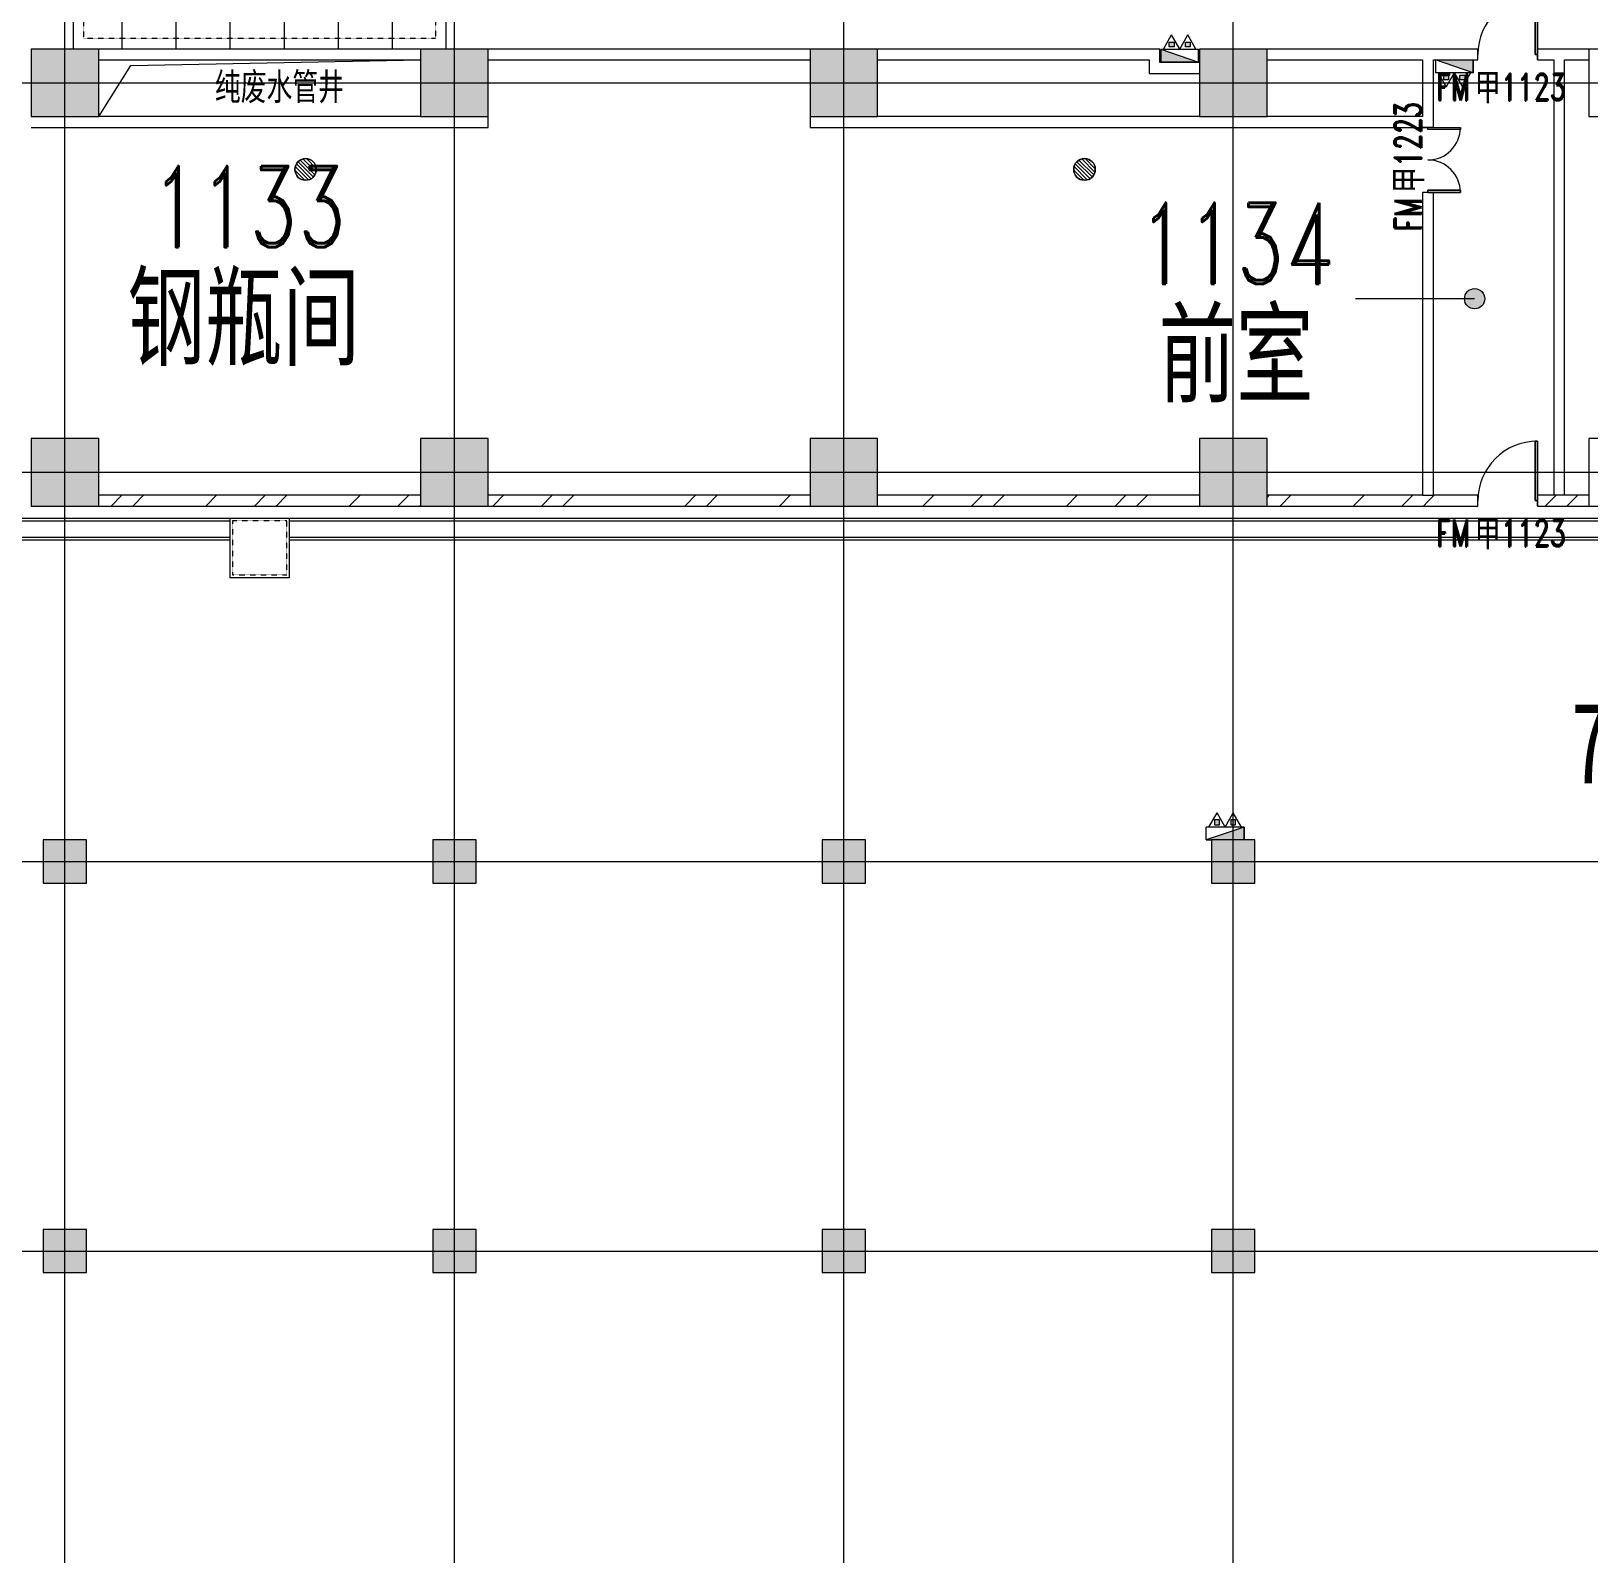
# Model space of a CAD drawing. Header units: millimetres. Extents: x -76632 to 443185, y -33181 to 192400.
# Drawn here: x 150575 to 179375, y 88000 to 116156 of the extents above; entities that cross this region are included whole.
import ezdxf

# ---------------------------------------------------------------- set-up
doc = ezdxf.new("R2010")
doc.units = ezdxf.units.MM
doc.linetypes.add('划线', pattern=[6.36, 3.18, -3.18])
doc.linetypes.add('轴网线', pattern=[22.04, 18.38, -1.83, 0, -1.83])
doc.layers.get('0').update_dxf_attribs({"color": 8})
doc.layers.get('Defpoints').update_dxf_attribs({"color": 8})
for name, color, linetype, lineweight in [('A-ANNO-DIMS', 8, 'Continuous', 9), ('A-AREA-IDEN', 8, 'Continuous', 9), ('A-DETL-GENF', 8, 'Continuous', 18), ('A-DOOR', 8, 'Continuous', 5), ('A-DOOR-IDEN', 8, 'Continuous', 9), ('A-DOOR-OPNG', 8, 'Continuous', 5), ('A-GENM', 8, 'Continuous', 5), ('A-WALL', 8, 'Continuous', 5), ('A-WALL-PATT', 8, 'Continuous', 9), ('I-FURN', 8, 'Continuous', 5), ('I-FURN-HDLN', 8, '划线', 5), ('L-SITE', 8, 'Continuous', 5), ('M-EQPM', 8, 'Continuous', 5), ('P-PIPE', 8, 'Continuous', 5), ('S-BEAM', 8, 'Continuous', 5), ('S-COLS', 8, 'Continuous', 5), ('S-GRID', 8, 'Continuous', 9)]:
    doc.layers.add(name, color=color, linetype=linetype, lineweight=lineweight)
doc.styles.add('RomanD', font='romand__.ttf', dxfattribs={"width": 0.7, "height": 1500})
doc.styles.add('RomanD_1', font='romand__.ttf', dxfattribs={"width": 0.7, "height": 500})
doc.styles.add('RomanD_6', font='romand__.ttf', dxfattribs={"width": 0.65, "height": 350})
doc.styles.add('仿宋', font='simfang.ttf', dxfattribs={"width": 0.7, "height": 500})
doc.styles.add('仿宋_2', font='simfang.ttf', dxfattribs={"width": 0.7, "height": 1500})
doc.styles.add('微软雅黑', font='Microsoft YaHei.ttf', dxfattribs={"width": 0.7, "height": 500})
doc.dimstyles.new('0_5', dxfattribs={"dimscale": 304.8, "dimtxt": 351.251157, "dimasz": 0, "dimexe": 0.82021, "dimexo": 0.0625, "dimgap": 0, "dimtad": 1, "dimdec": 0, "dimzin": 0, "dimdsep": 46, "dimtxsty": 'RomanD_6', "dimblk1": 'NONE', "dimblk2": 'NONE', "dimsah": 1, "dimcen": 0.09, "dimazin": 0, "dimtfac": 1, "dimtdec": 4, "dimtix": 1, "dimtmove": 0, "dimatfit": 3, "dimfxl": 0.82021, "dimfxlon": 1, "dimtvp": 1, "dimtolj": 1, "dimtzin": 0, "dimlwd": 18, "dimlwe": 18, "dimarcsym": 2})
pattern_1 = [(45, (-4e-09, 0), (-1325.825, 1325.825), []), (45, (-4e-09, 400), (-1325.825, 1325.825), []), (45, (-4e-09, 1300), (-1325.825, 1325.825), [1875, -625])]

# ---------------------------------------------------------------- blocks, each defined once
blk = doc.blocks.new('X-ST-F3-01-C-001_HLP2_rvt-1-LAY-1F-1_500-A')
at = {"layer": 'S-COLS', "true_color": 0x808080}
for points in [[(150575, 114575), (151825, 114575), (151825, 115825), (150575, 115819), (150575, 114617)], [(158250, 114575), (159025, 114575), (159025, 115825), (157775, 115819), (157775, 114575)], [(166225, 114575), (166225, 115825), (164975, 115819), (164975, 114575)], [(173089, 114575), (173425, 114575), (173425, 115825), (172175, 115825), (172175, 114575)], [(150575, 107375), (151825, 107375), (151825, 108625), (150575, 108625), (150575, 107478)], [(157775, 107375), (159025, 107375), (159025, 108625), (157775, 108625), (157775, 107427)], [(165075, 107375), (166225, 107375), (166225, 108625), (164975, 108625), (164975, 107375)], [(173425, 107375), (173425, 108625), (172175, 108625), (172175, 107375)], [(151600, 100400), (151600, 101200), (150800, 101200), (150800, 100400)], [(158800, 100400), (158800, 101200), (158000, 101200), (158000, 100400)], [(166000, 100400), (166000, 101200), (165200, 101200), (165200, 100400)], [(173200, 100400), (173200, 101200), (172400, 101200), (172400, 100400)], [(151600, 93200), (151600, 94000), (150800, 94000), (150800, 93200)], [(158000, 93200), (158800, 93200), (158800, 94000), (158000, 94000), (158000, 93474)], [(166000, 93200), (166000, 94000), (165200, 94000), (165200, 93200)], [(173200, 93200), (173200, 94000), (172400, 94000), (172400, 93200)]]:
    blk.add_hatch(color=8, dxfattribs=at).paths.add_polyline_path(points, flags=0)
at = {"layer": 'S-COLS', "color": 7, "lineweight": 9}
for p, q in [((151825, 115825), (150575, 115825)), ((150575, 115825), (150575, 114575)), ((151825, 114575), (151825, 115825)), ((159025, 115825), (157775, 115825)), ((157775, 115825), (157775, 114575)), ((159025, 114575), (159025, 115825)), ((166225, 115825), (164975, 115825)), ((164975, 115825), (164975, 114575)), ((166225, 114575), (166225, 115825)), ((173425, 115825), (172175, 115825)), ((172175, 115825), (172175, 114575)), ((173425, 114575), (173425, 115825)), ((180625, 115825), (179375, 115825)), ((179375, 115825), (179375, 114575)), ((150575, 114575), (151825, 114575)), ((157775, 114575), (159025, 114575)), ((164975, 114575), (166225, 114575)), ((172175, 114575), (173425, 114575)), ((179375, 114575), (180625, 114575)), ((151825, 108625), (150575, 108625)), ((150575, 108625), (150575, 107375)), ((151825, 107375), (151825, 108625)), ((159025, 108625), (157775, 108625)), ((157775, 108625), (157775, 107375)), ((159025, 107375), (159025, 108625)), ((166225, 108625), (164975, 108625)), ((164975, 108625), (164975, 107375)), ((166225, 107375), (166225, 108625)), ((173425, 108625), (172175, 108625)), ((172175, 108625), (172175, 107375)), ((173425, 107375), (173425, 108625)), ((180625, 108625), (179375, 108625)), ((179375, 108625), (179375, 107375)), ((150575, 107375), (151825, 107375)), ((157775, 107375), (159025, 107375)), ((164975, 107375), (166225, 107375)), ((172175, 107375), (173425, 107375)), ((179375, 107375), (180625, 107375)), ((151600, 101200), (150800, 101200)), ((150800, 101200), (150800, 100400)), ((151600, 100400), (151600, 101200)), ((158800, 101200), (158000, 101200)), ((158000, 101200), (158000, 100400)), ((158800, 100400), (158800, 101200)), ((166000, 101200), (165200, 101200)), ((165200, 101200), (165200, 100400)), ((166000, 100400), (166000, 101200)), ((173200, 101200), (172400, 101200)), ((172400, 101200), (172400, 100400)), ((173200, 100400), (173200, 101200)), ((150800, 100400), (151600, 100400)), ((158000, 100400), (158800, 100400)), ((165200, 100400), (166000, 100400)), ((172400, 100400), (173200, 100400)), ((151600, 94000), (150800, 94000)), ((150800, 94000), (150800, 93200)), ((151600, 93200), (151600, 94000)), ((158800, 94000), (158000, 94000)), ((158000, 94000), (158000, 93200)), ((158800, 93200), (158800, 94000)), ((166000, 94000), (165200, 94000)), ((165200, 94000), (165200, 93200)), ((166000, 93200), (166000, 94000)), ((173200, 94000), (172400, 94000)), ((172400, 94000), (172400, 93200)), ((173200, 93200), (173200, 94000)), ((150800, 93200), (151600, 93200)), ((158000, 93200), (158800, 93200)), ((165200, 93200), (166000, 93200)), ((172400, 93200), (173200, 93200))]:
    blk.add_line(p, q, dxfattribs=at)
blk = doc.blocks.new('参数化集水井 - 标准-1519605-LAY-1F-1_500-A')
at = {"layer": 'L-SITE'}
for p, q in [((-550, 550), (550, 550)), ((-550, 550), (-550, -550)), ((550, -550), (550, 550)), ((550, -550), (-550, -550))]:
    blk.add_line(p, q, dxfattribs=at)
at = {"layer": 'L-SITE', "linetype": '划线'}
for p, q in [((500, 500), (-500, 500)), ((-500, 500), (-500, -500)), ((500, -500), (500, 500)), ((-500, -500), (500, -500))]:
    blk.add_line(p, q, dxfattribs=at)
blk = doc.blocks.new('楼板洞口 - 楼板洞口-无翻边-V40-LAY-1F-1_500-A')
at = {"layer": 'A-GENM'}
for p, q in [((0, 0), (595, 945)), ((595, 945), (5950, 1050))]:
    blk.add_line(p, q, dxfattribs=at)
blk = doc.blocks.new('钢格栅盖板 - 钢格栅盖板-V43-LAY-1F-1_500-A')
at = {"layer": 'I-FURN'}
for p, q in [((6900, 2775), (0, 2775)), ((0, 2775), (0, 6)), ((900, 2775), (900, 6)), ((1900, 2775), (1900, 6)), ((2900, 2775), (2900, 6)), ((3900, 2775), (3900, 6)), ((4900, 2775), (4900, 6)), ((5900, 2775), (5900, 6)), ((6900, 6), (6900, 2775))]:
    blk.add_line(p, q, dxfattribs=at)
at = {"layer": 'I-FURN-HDLN'}
for p, q in [((200, 200), (200, 2575)), ((200, 2575), (6700, 2575)), ((6700, 2575), (6700, 200)), ((6700, 200), (200, 200))]:
    blk.add_line(p, q, dxfattribs=at)
blk = doc.blocks.new('单扇平开防火门_带观察窗 - FM甲1123-4703327-LAY-1F-1_500-A')
at = {"layer": 'A-DOOR'}
for p, q in [((550, 1100), (510, 1100)), ((510, 1100), (510, 0)), ((510, 1100), (550, 1100)), ((510, 900), (510, 1100)), ((510, 700), (510, 900)), ((550, 0), (550, 1100)), ((550, 1100), (550, 900)), ((550, 900), (550, 700)), ((510, 0), (510, 700)), ((550, 700), (550, 0)), ((510, 0), (550, 0)), ((550, 0), (510, 0))]:
    blk.add_line(p, q, dxfattribs=at)
blk.add_arc((550, 0), 1100, 90, 180, dxfattribs=at)
at = {"layer": 'A-DOOR-OPNG'}
for p, q in [((-550, -100), (-550, 100)), ((550, -99), (550, 100))]:
    blk.add_line(p, q, dxfattribs=at)
blk = doc.blocks.new('单扇平开防火门_带观察窗 - FM甲1123-4703389-LAY-1F-1_500-A')
at = {"layer": 'A-DOOR'}
for p, q in [((550, 1100), (510, 1100)), ((510, 1100), (510, 0)), ((510, 1100), (550, 1100)), ((510, 900), (510, 1100)), ((510, 700), (510, 900)), ((550, 0), (550, 1100)), ((550, 1100), (550, 900)), ((550, 900), (550, 700)), ((510, 0), (510, 700)), ((550, 700), (550, 0)), ((510, 0), (550, 0)), ((550, 0), (510, 0))]:
    blk.add_line(p, q, dxfattribs=at)
blk.add_arc((550, 0), 1100, 90, 180, dxfattribs=at)
at = {"layer": 'A-DOOR-OPNG'}
for p, q in [((-550, -100), (-550, 100)), ((550, -99), (550, 100))]:
    blk.add_line(p, q, dxfattribs=at)
blk = doc.blocks.new('双扇平开防火门_带观察窗 - FM甲1223-4642830-LAY-1F-1_500-A')
at = {"layer": 'A-DOOR'}
for p, q in [((-560, 0), (-600, 0)), ((-600, 0), (-600, -600)), ((-600, 0), (-560, 0)), ((-600, -200), (-600, 0)), ((-560, -600), (-560, 0)), ((-560, 0), (-560, -200)), ((560, -600), (560, 0)), ((560, 0), (600, 0)), ((600, 0), (600, -600)), ((-600, -400), (-600, -200)), ((-560, -200), (-560, -400)), ((560, 0), (600, 0)), ((560, -200), (560, 0)), ((560, -400), (560, -200)), ((600, 0), (600, -200)), ((600, -200), (600, -400)), ((-600, -600), (-600, -400)), ((-560, -400), (-560, -600)), ((560, -600), (560, -400)), ((600, -400), (600, -600)), ((-600, -600), (-560, -600)), ((-560, -600), (-600, -600)), ((600, -600), (560, -600)), ((600, -600), (560, -600))]:
    blk.add_line(p, q, dxfattribs=at)
for centre, start, end in [((-600, 0), 270, 360), ((600, 0), 180, 270)]:
    blk.add_arc(centre, 600, start, end, dxfattribs=at)
at = {"layer": 'A-DOOR-OPNG'}
for p, q in [((-600, -100), (-600, 100)), ((600, -100), (600, 100))]:
    blk.add_line(p, q, dxfattribs=at)
blk = doc.blocks.new('圆形地漏_固定_2 - 热轧钢管-3953174-LAY-1F-1_500-A')
at = {"layer": 'A-GENM'}
for p, q in [((-193, 52), (52, -193)), ((102, -172), (-172, 102)), ((-141, 141), (141, -141)), ((172, -102), (-102, 172)), ((193, -52), (-52, 193)), ((13, 200), (200, 13)), ((-13, -200), (-200, -13))]:
    blk.add_line(p, q, dxfattribs=at)
blk.add_circle((0, 0), 200, dxfattribs=at)
at = {"layer": 'P-PIPE'}
for start, end in [(0, 180), (180, 0)]:
    blk.add_arc((0, 0), 200, start, end, dxfattribs=at)
blk = doc.blocks.new('室内消火栓箱_带灭火器__左右式_ - SG24D65-P-4299218-LAY-1F-1_500-A')
at = {"layer": 'A-DETL-GENF', "lineweight": 5}
h = blk.add_hatch(color=256, dxfattribs=at)
h.paths.add_polyline_path([(-195, 370), (-195, 280), (-105, 280), (-105, 370), (-130, 370)], flags=0)
h.paths.add_polyline_path([(150, 370), (105, 370), (105, 280), (195, 280), (195, 370)], flags=0)
blk.add_hatch(color=256, dxfattribs=at).paths.add_polyline_path([(-350, 240), (-350, 0), (350, 0), (-283, 217)], flags=0)
for p, q in [((-300, 240), (-150, 500)), ((-195, 370), (-105, 370)), ((-195, 280), (-195, 370)), ((0, 240), (-150, 500)), ((-105, 370), (-105, 280)), ((0, 240), (150, 500)), ((105, 280), (105, 370)), ((105, 370), (195, 370)), ((300, 240), (150, 500)), ((195, 370), (195, 280)), ((-350, 240), (350, 240)), ((-350, 240), (350, 0)), ((-350, 240), (-350, 0)), ((-350, 240), (350, 0)), ((-350, 0), (-350, 240)), ((-105, 280), (-195, 280)), ((195, 280), (105, 280)), ((350, 0), (-350, 0)), ((350, 0), (-350, 0))]:
    blk.add_line(p, q, dxfattribs=at)
at = {"layer": 'M-EQPM'}
blk.add_line((350, 0), (350, 240), dxfattribs=at)
blk = doc.blocks.new('室内消火栓箱_带灭火器__左右式_ - SG24D65-P-V94-LAY-1F-1_500-A')
at = {"layer": 'A-DETL-GENF', "lineweight": 5}
blk.add_hatch(color=256, dxfattribs=at).paths.add_polyline_path([(350, 0), (-350, 0), (-350, -240), (250, -34)], flags=0)
h = blk.add_hatch(color=256, dxfattribs=at)
h.paths.add_polyline_path([(195, -370), (195, -280), (105, -280), (105, -370)], flags=0)
h.paths.add_polyline_path([(-105, -370), (-105, -280), (-195, -280), (-195, -370)], flags=0)
for p, q in [((-350, -240), (350, 0)), ((-350, -240), (-350, 0)), ((-350, 0), (-350, -240)), ((-350, -240), (350, 0)), ((350, 0), (250, 0)), ((350, 0), (250, 0)), ((-350, -240), (350, -240)), ((-300, -240), (-150, -500)), ((-105, -280), (-195, -280)), ((-195, -280), (-195, -370)), ((0, -240), (-150, -500)), ((-105, -370), (-105, -280)), ((0, -240), (150, -500)), ((195, -280), (105, -280)), ((105, -280), (105, -370)), ((300, -240), (150, -500)), ((195, -370), (195, -280)), ((-195, -370), (-105, -370)), ((105, -370), (195, -370))]:
    blk.add_line(p, q, dxfattribs=at)
at = {"layer": 'M-EQPM'}
blk.add_line((350, 0), (350, -240), dxfattribs=at)
blk = doc.blocks.new('*D1431')
at = {"layer": 'A-ANNO-DIMS', "color": 0, "lineweight": 18, "transparency": 16777216}
for p, q in [((19261, 131300), (19742, 131300)), ((19492, 130200), (19492, 131300)), ((19261, 130200), (19742, 130200)), ((259200, 4470), (259200, 4951)), ((264000, 4470), (264000, 4951)), ((259200, 4701), (264000, 4701))]:
    blk.add_line(p, q, dxfattribs=at)
at = {"layer": 'Defpoints', "color": 0, "transparency": 16777216}
for p in [(19242, 131300), (19492, 131300), (19242, 130200), (264000, 4701), (259200, 4451), (264000, 4451)]:
    blk.add_point(p, dxfattribs=at)
at = {"layer": 'A-ANNO-DIMS', "color": 0, "lineweight": 18, "transparency": 16777216, "insert": (19317, 130750), "char_height": 350, "width": 972.7, "attachment_point": 5, "rotation": 90, "style": 'RomanD_6'}
blk.add_mtext('\\A1;1100', dxfattribs=at)
at = {"layer": 'A-ANNO-DIMS', "color": 0, "lineweight": 18, "transparency": 16777216, "insert": (261600, 4876), "char_height": 350, "width": 972.7, "attachment_point": 5, "style": 'RomanD_6'}
blk.add_mtext('\\A1;4800', dxfattribs=at)
blk = doc.blocks.new('_None')
blk = doc.blocks.new('*D1432')
at = {"layer": 'A-ANNO-DIMS', "color": 0, "lineweight": 18, "transparency": 16777216}
for p, q in [((19261, 133750), (19742, 133750)), ((19492, 131300), (19492, 133750)), ((19261, 131300), (19742, 131300)), ((260638, 2650), (261119, 2650)), ((260869, 1700), (260869, 2650)), ((261100, 1700), (260619, 1700))]:
    blk.add_line(p, q, dxfattribs=at)
at = {"layer": 'Defpoints', "color": 0, "transparency": 16777216}
for p in [(19242, 133750), (19492, 133750), (19242, 131300), (260619, 2650), (260869, 2650), (261119, 1700)]:
    blk.add_point(p, dxfattribs=at)
at = {"layer": 'A-ANNO-DIMS', "color": 0, "lineweight": 18, "transparency": 16777216, "char_height": 350, "attachment_point": 5, "rotation": 90, "style": 'RomanD_6'}
for s, insert, width in [('\\A1;2450', (19317, 132525), 972.7), ('\\A1;950', (260694, 2175), 729.52)]:
    blk.add_mtext(s, dxfattribs=dict(at, insert=insert, width=width))

msp = doc.modelspace()

# ---------------------------------------------------------------- hatches: boundary and pattern name
at = {"layer": 'A-AREA-IDEN', "lineweight": 18, "transparency": 33554687}
h = msp.add_hatch(color=256, dxfattribs=at)
edge = h.paths.add_edge_path(flags=0)
edge.add_arc((177263.3, 111208.4), 187.5, 0, 360)
at = {"layer": 'A-WALL-PATT', "lineweight": 5, "transparency": 33554687}
h = msp.add_hatch(dxfattribs=at)
h.set_pattern_fill('FP_10', color=256, style=0, pattern_type=2)
h.set_pattern_definition(pattern_1)
h.paths.add_polyline_path([(143375, 107375), (143375, 107575), (137425, 107571.3), (137425, 107375)], flags=0)
h.paths.add_polyline_path([(164975, 107375), (164975, 107575), (159025, 107575), (159025, 107375)], flags=0)
h.paths.add_polyline_path([(144625, 107375), (150575, 107375), (150575, 107575), (144625, 107575), (144625, 107520.2)], flags=0)
h.paths.add_polyline_path([(157775, 107375), (157775, 107575), (151825, 107575), (151825, 107375)], flags=0)
h = msp.add_hatch(dxfattribs=at)
h.set_pattern_fill('FP_10', color=256, style=0, pattern_type=2)
h.set_pattern_definition(pattern_1)
h.paths.add_polyline_path([(173425, 107375), (176400, 107375), (176400, 107575), (173425, 107575), (173425, 107523.8)], flags=0)
h.paths.add_polyline_path([(168857.6, 107375), (172175, 107375), (172175, 107575), (166225, 107575), (166225, 107375)], flags=0)
h = msp.add_hatch(dxfattribs=at)
h.set_pattern_fill('FP_10', color=256, style=0, pattern_type=2)
h.set_pattern_definition(pattern_1)
h.paths.add_polyline_path([(178825, 107375), (178825, 107575), (178425, 107575), (178425, 107375), (178725, 107375)], flags=0)
h.paths.add_polyline_path([(176400, 107375), (177325, 107375), (177325, 107575), (176400, 107575)], flags=0)
h = msp.add_hatch(dxfattribs=at)
h.set_pattern_fill('FP_10', color=256, style=0, pattern_type=2)
h.set_pattern_definition(pattern_1)
h.paths.add_polyline_path([(179375, 107375), (179375, 107575), (178825, 107575), (178825, 107375), (178925, 107375)], flags=0)

# ---------------------------------------------------------------- linework, layer by layer
at = {"layer": 'A-AREA-IDEN', "lineweight": 18, "transparency": 33554687}
msp.add_line((177263.3, 111208.4), (175060.4, 111208.4), dxfattribs=at)
msp.add_circle((177263.3, 111208.4), 187.5, dxfattribs=at)
at = {"layer": 'A-WALL', "lineweight": 9, "transparency": 33554687}
for p, q in [((157775, 115825), (151825, 115825)), ((164975, 115825), (159025, 115825)), ((171445, 115825), (166225, 115825)), ((171445, 115625), (171445, 115825)), ((177325, 115825), (173425, 115825)), ((177325, 115625), (177325, 115825)), ((179375, 115825), (178425, 115825)), ((178425, 115825), (178425, 115625)), ((151825, 115625), (157775, 115625)), ((159025, 115625), (164975, 115625)), ((166225, 115625), (171245, 115625)), ((171245, 115625), (171245, 115375)), ((171445, 115575), (171445, 115625)), ((172175, 115575), (171445, 115575)), ((173425, 115625), (176300, 115625)), ((176300, 115625), (176300, 114575)), ((176500, 114375), (176500, 115625)), ((176500, 115625), (176536.8, 115625)), ((177236.8, 115625), (177325, 115625)), ((178425, 115625), (178725, 115625)), ((178725, 115625), (178725, 107575)), ((178925, 107575), (178925, 115625)), ((178925, 115625), (179375, 115625)), ((171245, 115375), (172175, 115375)), ((150575, 114375), (159025, 114375)), ((157775, 114575), (151825, 114575)), ((159025, 114375), (159025, 114575)), ((164975, 114575), (164975, 114375)), ((164975, 114375), (176500, 114375)), ((172175, 114575), (166225, 114575)), ((176300, 114575), (173425, 114575)), ((176500, 113175), (176300, 113175)), ((176300, 113175), (176300, 107575)), ((176500, 107575), (176500, 113175)), ((157775, 107575), (151825, 107575)), ((164975, 107575), (159025, 107575)), ((172175, 107575), (166225, 107575)), ((176300, 107575), (173425, 107575)), ((177325, 107575), (176500, 107575)), ((177325, 107375), (177325, 107575)), ((178725, 107575), (178425, 107575)), ((178425, 107575), (178425, 107375)), ((179375, 107575), (178925, 107575)), ((151825, 107375), (157775, 107375)), ((159025, 107375), (164975, 107375)), ((166225, 107375), (172175, 107375)), ((173425, 107375), (177325, 107375)), ((178425, 107375), (179375, 107375))]:
    msp.add_line(p, q, dxfattribs=at)
at = {"layer": 'A-WALL', "transparency": 33554687}
for p, q in [((176300, 107575), (176500, 107575)), ((178925, 107575), (178725, 107575))]:
    msp.add_line(p, q, dxfattribs=at)
at = {"layer": 'S-BEAM', "transparency": 33554687}
for p, q in [((121125, 107150), (154250, 107150)), ((155350, 107150), (195225, 107150)), ((121075, 107100), (154250, 107100)), ((155350, 107100), (195275, 107100)), ((120725, 106750), (154250, 106750)), ((120775, 106800), (154250, 106800)), ((155350, 106800), (195575, 106800)), ((155350, 106750), (195625, 106750))]:
    msp.add_line(p, q, dxfattribs=at)
at = {"layer": 'S-GRID', "linetype": '轴网线', "transparency": 33554687}
for p, q in [((151200, -17706.2), (151200, 174400)), ((158400, -17706.2), (158400, 174400)), ((165600, -17706.2), (165600, 174400)), ((172800, -17706.2), (172800, 174400)), ((-16000, 115200), (308800, 115200)), ((-16000, 108000), (308800, 108000)), ((-16000, 100800), (308800, 100800)), ((-16000, 93600), (308800, 93600))]:
    msp.add_line(p, q, dxfattribs=at)

# ---------------------------------------------------------------- block references
at = {"lineweight": 5, "transparency": 33554687}
msp.add_blockref('X-ST-F3-01-C-001_HLP2_rvt-1-LAY-1F-1_500-A', (0, 0), dxfattribs=at)
at = {"layer": 'A-DOOR', "transparency": 33554687}
for name, p in [('单扇平开防火门_带观察窗 - FM甲1123-4703327-LAY-1F-1_500-A', (177875, 115725)), ('单扇平开防火门_带观察窗 - FM甲1123-4703389-LAY-1F-1_500-A', (177875, 107475))]:
    msp.add_blockref(name, p, dxfattribs=at)
at = {"layer": 'A-DOOR', "transparency": 33554687, "rotation": 90}
msp.add_blockref('双扇平开防火门_带观察窗 - FM甲1223-4642830-LAY-1F-1_500-A', (176400, 113775), dxfattribs=at)
at = {"layer": 'A-GENM', "transparency": 33554687}
msp.add_blockref('楼板洞口 - 楼板洞口-无翻边-V40-LAY-1F-1_500-A', (151825, 114575), dxfattribs=at)
at = {"layer": 'I-FURN', "transparency": 33554687}
msp.add_blockref('钢格栅盖板 - 钢格栅盖板-V43-LAY-1F-1_500-A', (151350, 115819.3), dxfattribs=at)
at = {"layer": 'L-SITE', "transparency": 33554687}
msp.add_blockref('参数化集水井 - 标准-1519605-LAY-1F-1_500-A', (154800, 106600), dxfattribs=at)
at = {"layer": 'M-EQPM', "transparency": 33554687}
msp.add_blockref('室内消火栓箱_带灭火器__左右式_ - SG24D65-P-4299218-LAY-1F-1_500-A', (171810, 115585), dxfattribs=at)
at = {"layer": 'M-EQPM', "transparency": 33554687, "rotation": 180}
for name, p in [('室内消火栓箱_带灭火器__左右式_ - SG24D65-P-4299218-LAY-1F-1_500-A', (176886.8, 115625)), ('室内消火栓箱_带灭火器__左右式_ - SG24D65-P-V94-LAY-1F-1_500-A', (172650, 101200))]:
    msp.add_blockref(name, p, dxfattribs=at)
at = {"layer": 'P-PIPE', "transparency": 33554687}
for p in [(155650, 113600.3), (170050, 113600.3)]:
    msp.add_blockref('圆形地漏_固定_2 - 热轧钢管-3953174-LAY-1F-1_500-A', p, dxfattribs=at)

# ---------------------------------------------------------------- texts
at = {"layer": 'A-AREA-IDEN', "transparency": 33554687, "attachment_point": 1}
for s, insert, char_height, width, style in [('纯废水管井', (153970.9, 115381.4), 500, 3367.087, '仿宋'), ('1133', (152803.8, 113662.1), 1500, 4826.159, 'RomanD'), ('1134', (171056.4, 112982.1), 1500, 4826.159, 'RomanD'), ('钢瓶间', (152357, 111628), 1500, 5892.403, '仿宋_2'), ('前室', (171419.9, 110947.9), 1500, 3928.269, '仿宋_2'), ('7#', (179044.2, 103747.8), 1500, 1964.134, '仿宋_2')]:
    msp.add_mtext(s, dxfattribs=dict(at, insert=insert, char_height=char_height, width=width, style=style))
at = {"layer": 'A-DOOR-IDEN', "transparency": 33554687, "char_height": 500, "attachment_point": 1}
for s, insert, width, style in [('FM', (176550.1, 115373.6), 869.831, 'RomanD_1'), ('\\f微软雅黑|b0|i0|c134|p34|;\\W.7;甲', (177267.8, 115373.6), 589.24, '微软雅黑'), ('1123', (177754, 115373.6), 1683.544, 'RomanD_1'), ('\\f微软雅黑|b0|i0|c134|p34|;\\W.7;甲', (177267.8, 107127.8), 589.24, '微软雅黑'), ('FM', (176550.1, 107127.8), 869.831, 'RomanD_1'), ('1123', (177754, 107127.8), 1683.544, 'RomanD_1')]:
    msp.add_mtext(s, dxfattribs=dict(at, insert=insert, width=width, style=style))
at = {"layer": 'A-DOOR-IDEN', "transparency": 33554687, "char_height": 500, "attachment_point": 1, "rotation": 90}
for s, insert, width, style in [('1223', (175781.8, 113654), 1683.544, 'RomanD_1'), ('\\f微软雅黑|b0|i0|c134|p34|;\\W.7;甲', (175781.8, 113167.8), 589.24, '微软雅黑'), ('FM', (175781.8, 112450.1), 869.831, 'RomanD_1')]:
    msp.add_mtext(s, dxfattribs=dict(at, insert=insert, width=width, style=style))

# ---------------------------------------------------------------- dimensions: what is measured, and where the dimension line sits
at = {"layer": 'A-ANNO-DIMS', "lineweight": 18, "transparency": 33554687}
for base, p1, p2, override, picture, middle in [((19492.1, 133750), (19242.1, 131300), (19242.1, 133750), {"dimpost": '<>', "dimfxl": 2450}, '*D1432', (19317.1, 132525)), ((19492.1, 131300), (19242.1, 130200), (19242.1, 131300), {"dimpost": '<>', "dimfxl": 1100}, '*D1431', (19317.1, 130750))]:
    dim = msp.add_linear_dim(base=base, p1=p1, p2=p2, angle=90, dimstyle='0_5', override=override, dxfattribs=at)
    dim.commit()
    dim.dimension.update_dxf_attribs({"geometry": picture, "text_midpoint": middle})

doc.saveas('drawing.dxf')
